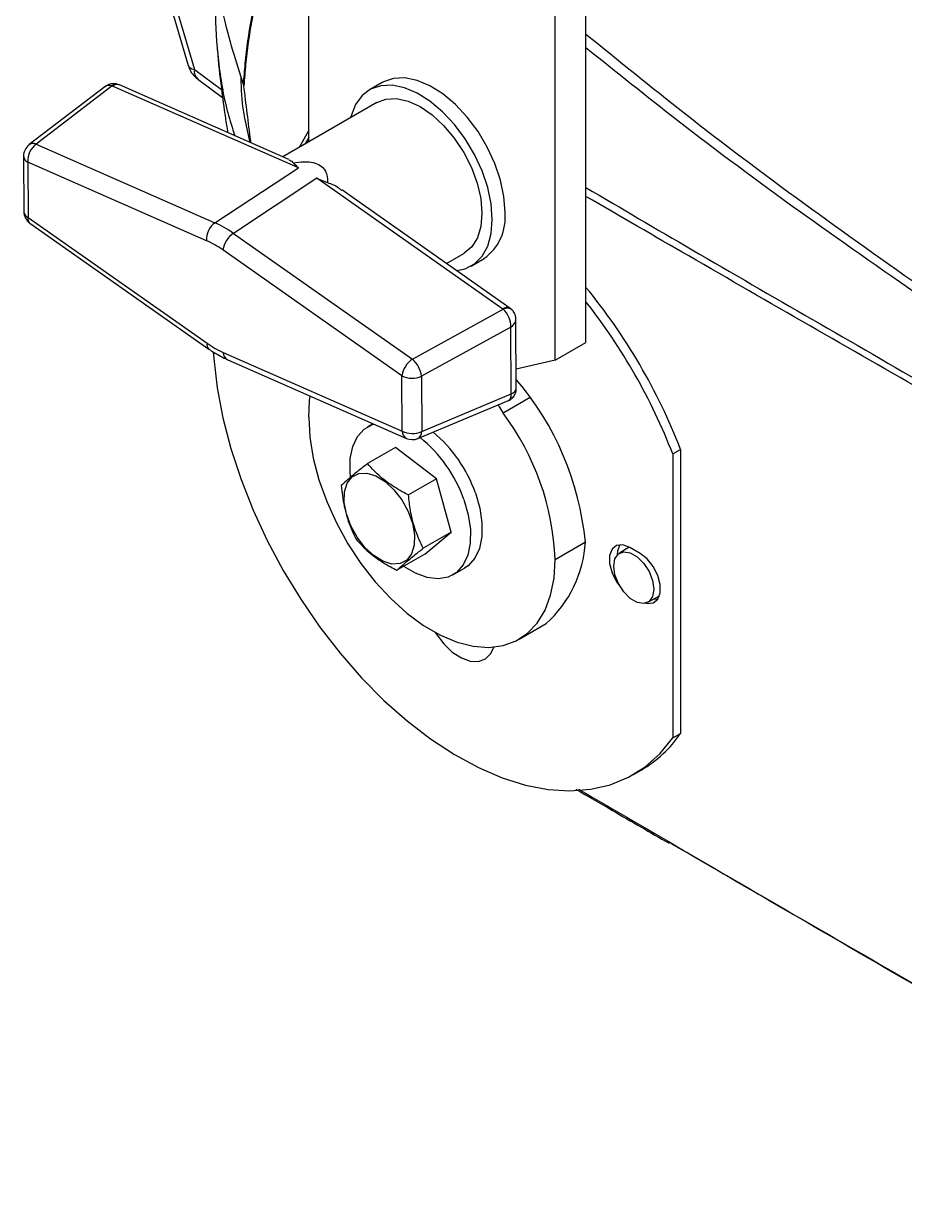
# Model space of a CAD drawing. Extents: x 9.3 to 87.2, y 1.1 to 68.8.
# Drawn here: x 10.31 to 14.1, y 48.45 to 53.52 of the extents above; entities that cross this region are included whole.
import ezdxf

# ---------------------------------------------------------------- set-up
doc = ezdxf.new("R2010")
doc.units = 0
doc.header["$MEASUREMENT"] = 0
doc.layers.add('OBJECT', color=7, linetype='CONTINUOUS')

msp = doc.modelspace()

# ---------------------------------------------------------------- linework, layer by layer
at = {"layer": 'OBJECT'}
for p, q in [((11.5349, 53.011), (11.5349, 56.9121)), ((12.7278, 52.1477), (12.7278, 56.3761)), ((12.5956, 52.0714), (12.5956, 56.2998)), ((10.8597, 53.8735), (11.0159, 53.3395)), ((10.8862, 53.8572), (11.0428, 53.3218)), ((11.0428, 53.3218), (11.16, 53.2351)), ((11.4497, 52.9348), (10.7202, 53.2554)), ((11.0582, 53.2796), (11.1645, 53.201)), ((11.8516, 53.266), (11.7965, 53.2342)), ((10.6582, 53.2476), (10.3323, 52.9985)), ((10.6895, 53.251), (10.362, 53.0006)), ((11.4903, 52.8993), (10.6907, 53.2506)), ((11.8277, 53.18), (11.4232, 52.9465)), ((11.4949, 52.9879), (11.5349, 53.0601)), ((10.362, 53.0006), (11.1313, 52.6626)), ((11.286, 53.0068), (11.2851, 53.0146)), ((11.5349, 53.0286), (11.5202, 53.0025)), ((10.3078, 52.9486), (10.3089, 52.7109)), ((10.3261, 52.9233), (10.3272, 52.6857)), ((11.0954, 52.5853), (10.3261, 52.9233)), ((11.1313, 52.6626), (11.4903, 52.8993)), ((11.5702, 52.8537), (11.2111, 52.617)), ((12.3708, 52.2912), (11.5702, 52.8537)), ((12.4009, 52.2957), (11.6779, 52.8036)), ((10.3272, 52.6857), (11.0974, 52.1446)), ((10.3354, 52.6601), (11.1057, 52.119)), ((11.2111, 52.617), (11.9814, 52.0759)), ((11.9355, 52.0043), (11.1652, 52.5454)), ((12.128, 52.4874), (12.2027, 52.5305)), ((12.234, 52.4764), (12.2891, 52.5082)), ((11.9814, 52.0759), (12.3718, 52.2904)), ((12.4279, 51.9492), (12.4265, 52.2463)), ((12.4042, 52.2136), (12.0199, 52.0025)), ((12.4056, 51.9265), (12.4042, 52.2136)), ((12.5956, 52.0714), (12.7278, 52.1477)), ((11.1673, 52.1047), (11.9366, 51.7667)), ((11.1864, 52.073), (11.9557, 51.735)), ((12.5956, 52.0714), (12.4275, 52.0325)), ((11.9366, 51.7667), (11.9355, 52.0043)), ((12.0199, 52.0025), (12.021, 51.7648)), ((12.005, 51.7346), (12.3942, 51.8982)), ((12.021, 51.7648), (12.4056, 51.9265)), ((12.4882, 51.911), (12.3716, 51.8436)), ((11.8114, 51.7983), (11.7882, 51.7849)), ((11.9087, 51.696), (11.7881, 51.6264)), ((12.0849, 51.5611), (11.9087, 51.696)), ((13.1012, 51.6682), (13.1351, 51.6878)), ((13.1351, 51.6878), (13.1351, 50.4658)), ((13.1012, 51.6682), (13.1012, 50.4462)), ((12.0849, 51.5611), (11.9644, 51.4915)), ((12.1482, 51.3317), (12.0849, 51.5611)), ((12.1482, 51.3317), (12.0277, 51.2621)), ((12.0351, 51.2372), (12.1482, 51.3317)), ((12.5956, 51.2144), (12.7253, 51.2893)), ((12.0351, 51.2372), (11.9146, 51.1677)), ((12.9144, 51.267), (12.8718, 51.2412)), ((12.9604, 51.2405), (12.9166, 51.2658)), ((12.1556, 51.1484), (12.2051, 51.1769)), ((12.9938, 51.0299), (13.0439, 51.0574)), ((12.4402, 50.871), (12.5569, 50.9383)), ((13.1012, 50.4462), (13.1351, 50.4658)), ((12.9319, 50.2888), (12.9658, 50.3084))]:
    msp.add_line(p, q, dxfattribs=at)
at = {"layer": 'OBJECT', "flags": 128}
for points in [[(12.3246, 52.6767), (12.3196, 52.7433), (12.3049, 52.8136), (12.2808, 52.8852), (12.2482, 52.9558), (12.2081, 53.0232), (12.1618, 53.0852), (12.1108, 53.1398), (12.0567, 53.1853), (12.0013, 53.2202), (11.9464, 53.2433), (11.8936, 53.2539), (11.8448, 53.2518), (11.8014, 53.2369), (11.7649, 53.2097), (11.7365, 53.1712), (11.717, 53.1225), (11.7151, 53.115)], [(12.3797, 52.7085), (12.3748, 52.7752), (12.36, 52.8454), (12.3359, 52.917), (12.3033, 52.9877), (12.2633, 53.0551), (12.217, 53.1171), (12.166, 53.1717), (12.1119, 53.2171), (12.0565, 53.252), (12.0015, 53.2751), (11.9488, 53.2858), (11.8999, 53.2836), (11.8566, 53.2687), (11.8516, 53.266)], [(11.8277, 53.18), (11.8667, 53.1947), (11.9124, 53.1969), (11.9621, 53.1859), (12.0138, 53.1623), (12.0655, 53.1269), (12.1154, 53.081), (12.1613, 53.0264), (12.2017, 52.9653), (12.2349, 52.8999), (12.2596, 52.8329), (12.275, 52.7667), (12.2804, 52.7038), (12.2756, 52.6469), (12.2607, 52.5979), (12.2365, 52.5588), (12.2037, 52.5311), (12.2027, 52.5305)], [(12.1717, 52.4568), (12.2081, 52.4646), (12.2482, 52.4857), (12.2808, 52.5187), (12.3049, 52.5625), (12.3196, 52.6158), (12.3246, 52.6767)], [(11.1243, 52.1063), (11.1262, 52.0787), (11.1412, 51.9525), (11.1659, 51.823), (11.2001, 51.6912), (11.2436, 51.5585), (11.2959, 51.426), (11.3566, 51.2951), (11.425, 51.1669), (11.5005, 51.0427), (11.5824, 50.9236), (11.67, 50.8107), (11.7624, 50.7052), (11.8587, 50.6079), (11.9581, 50.5199), (12.0595, 50.4419), (12.1622, 50.3747), (12.265, 50.3189), (12.367, 50.275), (12.4673, 50.2435), (12.5649, 50.2246), (12.6589, 50.2185), (12.7484, 50.2254), (12.8326, 50.245), (12.9107, 50.2772), (12.9819, 50.3218), (13.0456, 50.3783), (13.1012, 50.4462)], [(11.5349, 51.8267), (11.5387, 51.8974), (11.5412, 51.9171)], [(12.3504, 51.8798), (12.355, 51.8704), (12.3716, 51.8436)], [(11.5349, 51.8267), (11.5399, 51.7404), (11.5546, 51.6501), (11.5788, 51.5573), (11.6121, 51.4639), (11.6539, 51.3715), (11.7033, 51.2819), (11.7594, 51.1968), (11.8213, 51.1176), (11.8877, 51.046), (11.9573, 50.9832), (12.0291, 50.9304), (12.1014, 50.8886), (12.1731, 50.8586), (12.2428, 50.8409), (12.3092, 50.8359), (12.3711, 50.8436), (12.4272, 50.864), (12.4766, 50.8965), (12.5184, 50.9407), (12.5517, 50.9957), (12.5759, 51.0605), (12.5906, 51.1338), (12.5956, 51.2144)], [(11.7151, 51.569), (11.713, 51.59), (11.7136, 51.6485), (11.7241, 51.7), (11.7441, 51.7425), (11.7729, 51.7745), (11.8093, 51.7946), (11.8155, 51.7966)], [(11.989, 51.275), (11.9776, 51.2377), (11.9567, 51.2108), (11.9278, 51.1961), (11.8928, 51.1946), (11.8542, 51.2065), (11.8145, 51.2308), (11.7765, 51.2659), (11.7428, 51.3095), (11.7156, 51.3586), (11.6968, 51.4098), (11.6877, 51.4597), (11.6889, 51.5048), (11.7004, 51.542), (11.7213, 51.5689), (11.7502, 51.5836), (11.7851, 51.5851), (11.8238, 51.5733), (11.8634, 51.549), (11.9014, 51.5139), (11.9352, 51.4703), (11.9624, 51.4212), (11.9811, 51.37), (11.9902, 51.3201), (11.989, 51.275)], [(12.2519, 51.5006), (12.2709, 51.4351), (12.2803, 51.3718), (12.2797, 51.3134), (12.2692, 51.2618), (12.2492, 51.2193), (12.2204, 51.1874), (12.2051, 51.1769)], [(12.2024, 51.4721), (12.2214, 51.4065), (12.2308, 51.3433), (12.2302, 51.2848), (12.2197, 51.2333), (12.1997, 51.1907), (12.1709, 51.1588), (12.1345, 51.1387), (12.0918, 51.1312), (12.0446, 51.1366), (11.9945, 51.1547), (11.9438, 51.1845)], [(12.9166, 51.2658), (12.8864, 51.2771), (12.8598, 51.2747), (12.8401, 51.259), (12.8296, 51.2317), (12.8296, 51.1963), (12.8401, 51.1569), (12.8598, 51.1184), (12.8728, 51.1004)], [(12.8734, 51.2777), (12.8635, 51.2513), (12.8622, 51.2331)], [(13.0198, 51.0862), (13.0146, 51.0551), (12.9997, 51.0338), (12.9767, 51.0248), (12.9486, 51.0292), (12.9186, 51.0465), (12.8904, 51.0746), (12.8675, 51.1101), (12.8525, 51.1487), (12.8473, 51.1858), (12.8525, 51.2169), (12.8675, 51.2382), (12.8904, 51.2472), (12.9186, 51.2427), (12.9486, 51.2254), (12.9767, 51.1974), (12.9997, 51.1619), (13.0146, 51.1233), (13.0198, 51.0862)], [(12.9848, 51.0263), (12.9907, 51.0251), (13.0173, 51.0275), (13.037, 51.0432), (13.0475, 51.0705), (13.0475, 51.1059), (13.037, 51.1453), (13.0173, 51.1838), (12.9907, 51.2169), (12.9604, 51.2405)], [(13.0217, 51.0452), (13.0246, 51.0447), (13.0376, 51.044)], [(12.0788, 50.9005), (12.0828, 50.8943), (12.1157, 50.8512), (12.1528, 50.8158), (12.1917, 50.7905), (12.23, 50.7769), (12.2653, 50.7757), (12.2953, 50.787), (12.3182, 50.8102), (12.3307, 50.8371)]]:
    msp.add_lwpolyline(points, dxfattribs=at)
at = {"layer": 'OBJECT'}
for centre, radius, start, end in [((11.0887, 53.3147), 0.0464, 171.2245, 229.087), ((10.7066, 53.2369), 0.0222, 80.9723, 140.5057), ((10.7098, 53.2265), 0.0307, 70.1969, 128.2487), ((10.3703, 52.9488), 0.0625, 127.3911, 180.2682), ((10.4143, 52.9293), 0.0885, 126.2991, 183.8995), ((10.349, 52.9729), 0.0305, 65.009, 123.2183), ((10.3385, 52.9516), 0.0308, 185.628, 246.3171), ((10.3714, 52.7112), 0.0625, 180.2682, 234.9112), ((10.3396, 52.714), 0.0308, 185.628, 246.3174), ((12.162, 52.6864), 0.2188, 305.5011, 5.8111), ((10.3533, 52.68), 0.0268, 167.6874, 228.0661), ((11.1836, 52.5913), 0.0885, 126.299, 183.8995), ((11.2711, 52.5281), 0.1073, 124.0086, 170.7081), ((10.7537, 50.7632), 2.5546, 21.2192, 39.3967), ((12.3892, 52.2705), 0.0277, 65.0461, 131.7331), ((12.389, 52.2618), 0.0334, 50.3455, 121.1216), ((10.7174, 50.7424), 2.5573, 21.2256, 38.1714), ((11.1236, 52.1389), 0.0268, 167.6873, 228.0661), ((11.2031, 52.1046), 0.0358, 179.8479, 242.1552), ((12.0414, 51.987), 0.1073, 124.0086, 170.7081), ((11.9072, 51.9902), 0.1133, 6.2036, 49.1226), ((11.9796, 52.0913), 0.0976, 243.1211, 294.3658), ((11.4649, 51.1663), 1.2664, 5.5703, 40.5116), ((11.4649, 51.1663), 1.1317, 2.4318, 36.7605), ((11.9807, 51.8537), 0.0976, 243.1209, 294.3659), ((11.9731, 51.7671), 0.0365, 180.5994, 241.4037), ((11.9808, 51.7922), 0.0625, 246.2805, 292.8047), ((11.9884, 51.7627), 0.0327, 300.6616, 3.74), ((11.6423, 51.2757), 0.5936, 19.3183, 51.218), ((11.6894, 51.303), 0.5962, 19.3584, 50.3303), ((12.213, 51.3193), 0.5132, 312.0714, 356.6478), ((12.6991, 50.7651), 0.5289, 300.2852, 325.5299)]:
    msp.add_arc(centre, radius, start, end, dxfattribs=at)
for centre, major_axis, ratio, start_param, end_param in [((11.1327, 53.3676), (0.117, 0.0273), 0.346957, 3.160771, 3.758316), ((10.6928, 53.1953), (-0.0319, 0.0541), 0.662604, 5.623927, 6.363), ((10.6854, 53.2471), (0.00747, 0.00117), 0.539922, 0.701074, 0.907197), ((11.1762, 52.2341), (-0.2528, 0.4319), 0.572326, 5.387621, 5.613959), ((11.132, 52.2086), (-0.2182, 0.3798), 0.577362, 5.392589, 5.618927), ((12.3655, 52.2877), (0.0075, -0.00031), 0.680138, 0.608151, 0.814274), ((12.3641, 52.241), (-0.0236, 0.0582), 0.56093, 4.012195, 5.464134), ((12.3641, 52.241), (0.0622, 0.0087), 0.634146, 5.322439, 6.199576), ((11.1307, 52.4814), (-0.2182, 0.3798), 0.577362, 2.250997, 2.477334), ((12.3654, 51.9539), (0.0624, -0.0064), 0.502964, 5.461868, 6.337227), ((12.3654, 51.9539), (-0.0302, 0.055), 0.485032, 3.090696, 3.950315)]:
    msp.add_ellipse(centre, major_axis=major_axis, ratio=ratio, start_param=start_param, end_param=end_param, dxfattribs=at)
for points, knots in [([(11.2544, 53.2568), (11.2228, 53.355), (11.1594, 53.5522), (11.1271, 53.8309), (11.1191, 54.0123), (11.1288, 54.0929), (11.129, 54.0945)], [0, 0, 0, 0, 0.353919, 0.710675, 0.994454, 1, 1, 1, 1]), ([(11.2544, 53.2568), (11.2568, 53.2873), (11.2642, 53.3836), (11.286, 53.5409), (11.3282, 53.7191), (11.3843, 53.8699), (11.4534, 53.9879), (11.5022, 54.0526), (11.5336, 54.0781), (11.5349, 54.0792)], [0, 0, 0, 0, 0.092532, 0.292887, 0.493577, 0.693614, 0.843419, 0.993192, 1, 1, 1, 1]), ([(11.5349, 54.0685), (11.53, 54.0646), (11.4975, 54.0387), (11.4496, 53.9747), (11.384, 53.8614), (11.3291, 53.7134), (11.2871, 53.5352), (11.2655, 53.3782), (11.258, 53.2821), (11.2557, 53.2517)], [0, 0, 0, 0, 0.024817, 0.165183, 0.305586, 0.505868, 0.706829, 0.90747, 1, 1, 1, 1]), ([(11.1448, 53.7341), (11.1401, 53.6833), (11.1285, 53.558), (11.1434, 53.3581), (11.1718, 53.1762), (11.2063, 53.07), (11.217, 53.0371)], [0, 0, 0, 0, 0.21721, 0.534976, 0.855941, 1, 1, 1, 1]), ([(12.7278, 53.4742), (12.8678, 53.3607), (13.1712, 53.1147), (13.6617, 52.7451), (14.0191, 52.4928), (14.1979, 52.3667)], [0, 0, 0, 0, 0.299817, 0.649772, 1, 1, 1, 1]), ([(11.1412, 53.4092), (11.1414, 53.4076), (11.1454, 53.3515), (11.1575, 53.2534), (11.1726, 53.1357), (11.1826, 53.0719), (11.186, 53.0507)], [0, 0, 0, 0, 0.012927, 0.463977, 0.82173, 1, 1, 1, 1]), ([(14.1783, 52.3373), (13.9983, 52.4627), (13.638, 52.7134), (13.1542, 53.0729), (12.8586, 53.3098), (12.7278, 53.4145)], [0, 0, 0, 0, 0.35783, 0.715946, 1, 1, 1, 1]), ([(11.0169, 53.3392), (11.0195, 53.3313), (11.0253, 53.3136), (11.0409, 53.2938), (11.0535, 53.2835), (11.0582, 53.2796)], [0, 0, 0, 0, 0.335611, 0.749881, 1, 1, 1, 1]), ([(10.7102, 53.2588), (10.703, 53.2598), (10.6897, 53.2616), (10.6716, 53.2565), (10.6626, 53.2502), (10.6585, 53.2474)], [0, 0, 0, 0, 0.395868, 0.728893, 1, 1, 1, 1]), ([(10.7202, 53.2554), (10.7193, 53.2558), (10.716, 53.2571), (10.7126, 53.2581), (10.7102, 53.2588)], [0, 0, 0, 0, 0.267837, 1, 1, 1, 1]), ([(11.2833, 53.0079), (11.2672, 53.0775), (11.2455, 53.1715), (11.2447, 53.2666), (11.2445, 53.2912)], [0, 0, 0, 0, 0.7403194, 1, 1, 1, 1]), ([(11.4489, 52.9327), (11.4554, 52.9306), (11.4635, 52.928), (11.467, 52.9212), (11.4677, 52.9198)], [0, 0, 0, 0, 0.804711, 1, 1, 1, 1]), ([(11.4677, 52.9198), (11.483, 52.9222), (11.5065, 52.9258), (11.5414, 52.9247), (11.5714, 52.9182), (11.5944, 52.903), (11.6132, 52.8768), (11.6166, 52.8532), (11.6158, 52.8361), (11.6158, 52.8352)], [0, 0, 0, 0, 0.1904568, 0.2931937, 0.4466012, 0.600717, 0.7079219, 0.9855305, 1, 1, 1, 1]), ([(11.4677, 52.9198), (11.4751, 52.9134), (11.4826, 52.9069), (11.4902, 52.8994), (11.4903, 52.8993)], [0, 0, 0, 0, 0.982724, 1, 1, 1, 1]), ([(11.5702, 52.8537), (11.5705, 52.8536), (11.5857, 52.848), (11.6009, 52.8416), (11.6158, 52.8352)], [0, 0, 0, 0, 0.017276, 1, 1, 1, 1]), ([(11.6158, 52.8352), (11.6321, 52.8296), (11.6545, 52.8219), (11.6715, 52.8059), (11.6761, 52.8016)], [0, 0, 0, 0, 0.727369, 1, 1, 1, 1]), ([(12.7278, 52.8142), (12.8799, 52.7247), (13.3762, 52.4327), (14.2222, 51.9498), (14.9122, 51.5406), (15.2571, 51.336)], [0, 0, 0, 0, 0.180841, 0.590416, 1, 1, 1, 1]), ([(15.247, 51.3141), (14.9013, 51.5177), (14.21, 51.9249), (13.3675, 52.4046), (12.8751, 52.6904), (12.7278, 52.7759)], [0, 0, 0, 0, 0.412047, 0.824134, 1, 1, 1, 1]), ([(12.4103, 52.2875), (12.4096, 52.2883), (12.4067, 52.2913), (12.4034, 52.2938), (12.4009, 52.2957)], [0, 0, 0, 0, 0.2629605, 1, 1, 1, 1]), ([(12.4262, 52.2464), (12.4258, 52.2523), (12.425, 52.2652), (12.4178, 52.279), (12.4118, 52.2859), (12.4103, 52.2875)], [0, 0, 0, 0, 0.39225, 0.852939, 1, 1, 1, 1]), ([(11.1057, 52.119), (11.1123, 52.1144), (11.1387, 52.0963), (11.1659, 52.083), (11.1864, 52.073)], [0, 0, 0, 0, 0.249053, 1, 1, 1, 1]), ([(12.3938, 51.8987), (12.3953, 51.8991), (12.4031, 51.9013), (12.4146, 51.9116), (12.4247, 51.9277), (12.4284, 51.9415), (12.4277, 51.9486), (12.4276, 51.9497)], [0, 0, 0, 0, 0.071246, 0.369331, 0.674327, 0.949406, 1, 1, 1, 1]), ([(11.7881, 51.6264), (11.7705, 51.6128), (11.7347, 51.5851), (11.698, 51.554), (11.6819, 51.5385), (11.6751, 51.532)], [0, 0, 0, 0, 0.359917, 0.730732, 1, 1, 1, 1]), ([(11.9644, 51.4915), (11.9553, 51.4962), (11.9228, 51.5131), (11.8702, 51.5463), (11.8219, 51.5881), (11.7972, 51.6161), (11.7881, 51.6264)], [0, 0, 0, 0, 0.128092, 0.458987, 0.79955, 1, 1, 1, 1]), ([(11.6751, 51.532), (11.6784, 51.5023), (11.6852, 51.442), (11.7084, 51.365), (11.7295, 51.3211), (11.7383, 51.3026)], [0, 0, 0, 0, 0.3599166, 0.7307321, 1, 1, 1, 1]), ([(12.0277, 51.2621), (12.0159, 51.287), (11.9922, 51.3375), (11.9724, 51.4164), (11.9668, 51.4692), (11.9644, 51.4915)], [0, 0, 0, 0, 0.3599166, 0.7307321, 1, 1, 1, 1]), ([(11.7383, 51.3026), (11.7474, 51.2923), (11.7716, 51.2648), (11.8197, 51.2229), (11.8723, 51.1897), (11.9055, 51.1724), (11.9146, 51.1677)], [0, 0, 0, 0, 0.2004496, 0.5311742, 0.8719082, 1, 1, 1, 1]), ([(11.9146, 51.1677), (11.9239, 51.1765), (11.9427, 51.1944), (11.9828, 51.2274), (12.0144, 51.2518), (12.0277, 51.2621)], [0, 0, 0, 0, 0.359917, 0.730732, 1, 1, 1, 1]), ([(12.6838, 50.2254), (12.7367, 50.1949), (12.8704, 50.1178), (13.0044, 50.0401), (13.0853, 49.9932)], [0, 0, 0, 0, 0.395824, 1, 1, 1, 1]), ([(12.6956, 50.2262), (12.8536, 50.1341), (13.4118, 49.809), (14.3764, 49.2496), (15.2567, 48.7496), (15.7363, 48.4796), (15.8154, 48.4351)], [0, 0, 0, 0, 0.152297, 0.538027, 0.92377, 1, 1, 1, 1]), ([(15.8244, 48.4246), (15.7455, 48.4691), (15.2668, 48.739), (14.3884, 49.2382), (13.5536, 49.7256), (13.1239, 49.9748), (13.0938, 49.9923)], [0, 0, 0, 0, 0.086934, 0.526919, 0.966805, 1, 1, 1, 1])]:
    msp.add_open_spline(points, degree=3, knots=knots, dxfattribs=at)
for points in [[(11.2557, 53.2517), (11.2554, 53.2534), (11.255, 53.2551), (11.2544, 53.2568)], [(11.2851, 53.0146), (11.2753, 53.0935), (11.2655, 53.1725), (11.2557, 53.2517)]]:
    msp.add_open_spline(points, degree=3, dxfattribs=at)

doc.saveas('drawing.dxf')
